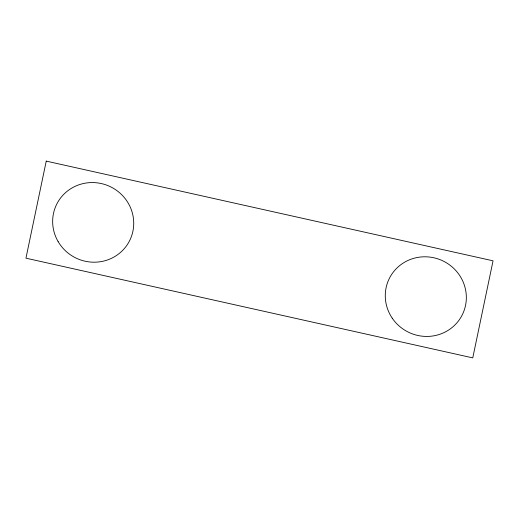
<?xml version="1.0" encoding="UTF-8"?>
<svg xmlns="http://www.w3.org/2000/svg" width="519" height="519" viewBox="0 0 519 519"><rect width="100%" height="100%" fill="white"/><g stroke="black" fill="none" stroke-linecap="round" stroke-linejoin="round"><path stroke-width="0.78" d="M46.243 161.111L25.95 258.177L472.757 357.889L493.05 260.823L46.243 161.111M392.215 318.147A40.761 39.6 26.1 0 0 462.254 314.864A40.761 39.6 26.1 0 0 422.959 256.834A40.761 39.6 26.1 0 0 392.215 318.147M58.109 241.549A40.761 39.6 26.1 0 0 128.323 243.035A40.761 39.6 26.1 0 0 93.135 182.565A40.761 39.6 26.1 0 0 58.109 241.549"/></g></svg>
